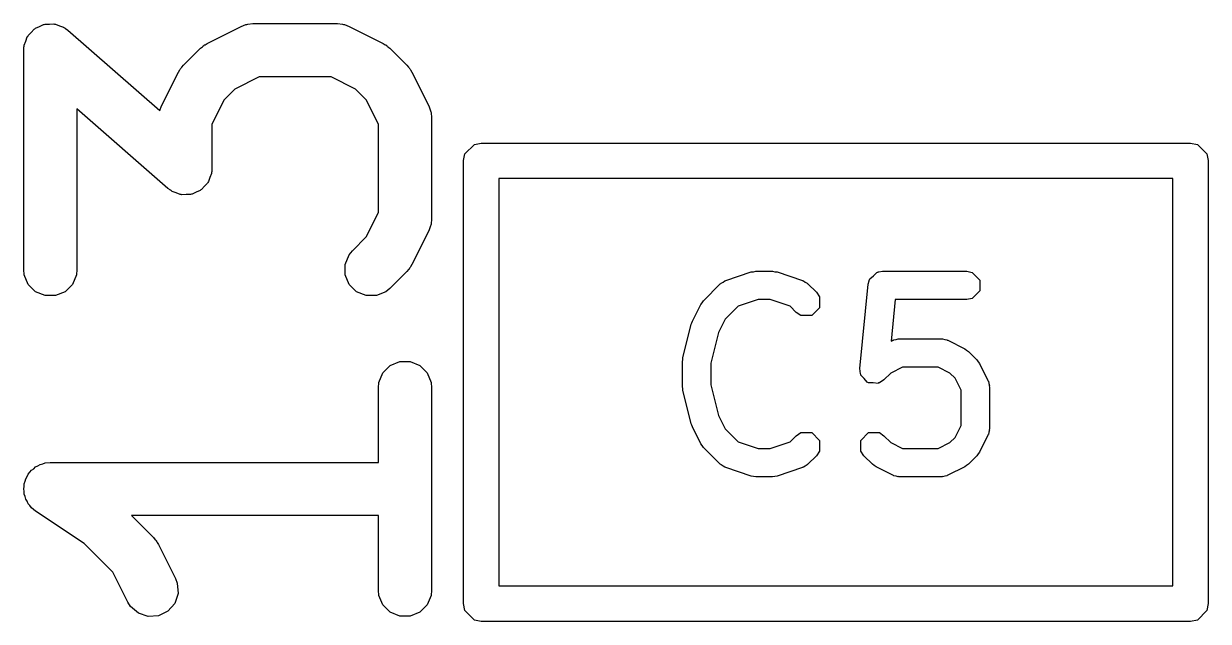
# Model space of a CAD drawing. Extents: x 0.58 to 7.69, y -5.21 to -0.56.
# Drawn here: x 6.122 to 6.2535, y -1.5096 to -1.4432 of the extents above; entities that cross this region are included whole.
import ezdxf

# ---------------------------------------------------------------- set-up
doc = ezdxf.new("R2010")
doc.units = 0
doc.header["$MEASUREMENT"] = 0
doc.layers.add('BLACK', color=7, linetype='CONTINUOUS')

msp = doc.modelspace()

# ---------------------------------------------------------------- linework, layer by layer
at = {"layer": 'BLACK', "linetype": 'CONTINUOUS'}
for p, q in [((6.12288, -1.44421), (6.12319, -1.44385)), ((6.12319, -1.44385), (6.12328, -1.44381)), ((6.12328, -1.44381), (6.12335, -1.44374)), ((6.12335, -1.44374), (6.1238, -1.44356)), ((6.1238, -1.44356), (6.12423, -1.44334)), ((6.12423, -1.44334), (6.12432, -1.44334)), ((6.12432, -1.44334), (6.12442, -1.4433)), ((6.12442, -1.4433), (6.1249, -1.4433)), ((6.1249, -1.4433), (6.12538, -1.44327)), ((6.12538, -1.44327), (6.12547, -1.4433)), ((6.12547, -1.4433), (6.12557, -1.4433)), ((6.12557, -1.4433), (6.12601, -1.44348)), ((6.12601, -1.44348), (6.12647, -1.44364)), ((6.12647, -1.44364), (6.12658, -1.44372)), ((6.12658, -1.44372), (6.12663, -1.44374)), ((6.12663, -1.44374), (6.12669, -1.44379)), ((6.12669, -1.44379), (6.12694, -1.44397)), ((6.14242, -1.44543), (6.14617, -1.44355)), ((6.14617, -1.44355), (6.14671, -1.44335)), ((6.14671, -1.44335), (6.14682, -1.44334)), ((6.14682, -1.44334), (6.14691, -1.4433)), ((6.14691, -1.4433), (6.14749, -1.44324)), ((6.14749, -1.44324), (6.15686, -1.44324)), ((6.15686, -1.44324), (6.15744, -1.4433)), ((6.15744, -1.4433), (6.15754, -1.44334)), ((6.15754, -1.44334), (6.15764, -1.44335)), ((6.15764, -1.44335), (6.15818, -1.44355)), ((6.15818, -1.44355), (6.16193, -1.44543)), ((6.1221, -1.44562), (6.12228, -1.44517)), ((6.12228, -1.44517), (6.12243, -1.44472)), ((6.12243, -1.44472), (6.1225, -1.44465)), ((6.1225, -1.44465), (6.12254, -1.44455)), ((6.12254, -1.44455), (6.12288, -1.44421)), ((6.12694, -1.44397), (6.13715, -1.4529)), ((6.12204, -1.44619), (6.12207, -1.44589)), ((6.12204, -1.47057), (6.12204, -1.44619)), ((6.12206, -1.44581), (6.12208, -1.44576)), ((6.12207, -1.44589), (6.12206, -1.44581)), ((6.12208, -1.44576), (6.1221, -1.44562)), ((6.13978, -1.44786), (6.14165, -1.44598)), ((6.14165, -1.44598), (6.14188, -1.4458)), ((6.14188, -1.4458), (6.14193, -1.44574)), ((6.14193, -1.44574), (6.14202, -1.44568)), ((6.14202, -1.44568), (6.1421, -1.44561)), ((6.1421, -1.44561), (6.14217, -1.44558)), ((6.14217, -1.44558), (6.14242, -1.44543)), ((6.16193, -1.44543), (6.16218, -1.44558)), ((6.16218, -1.44558), (6.16225, -1.44561)), ((6.16225, -1.44561), (6.16233, -1.44568)), ((6.16233, -1.44568), (6.16242, -1.44574)), ((6.16242, -1.44574), (6.16247, -1.4458)), ((6.16247, -1.4458), (6.1627, -1.44598)), ((6.1627, -1.44598), (6.16458, -1.44786)), ((6.13735, -1.45237), (6.13922, -1.44862)), ((6.13922, -1.44862), (6.13938, -1.44838)), ((6.13938, -1.44838), (6.13941, -1.4483)), ((6.13941, -1.4483), (6.13948, -1.44822)), ((6.13948, -1.44822), (6.13953, -1.44813)), ((6.13953, -1.44813), (6.13959, -1.44808)), ((6.13959, -1.44808), (6.13978, -1.44786)), ((6.14819, -1.44915), (6.14549, -1.4505)), ((6.15617, -1.44915), (6.14819, -1.44915)), ((6.15886, -1.4505), (6.15617, -1.44915)), ((6.16458, -1.44786), (6.16476, -1.44808)), ((6.16476, -1.44808), (6.16482, -1.44813)), ((6.16482, -1.44813), (6.16488, -1.44822)), ((6.16488, -1.44822), (6.16494, -1.4483)), ((6.16494, -1.4483), (6.16497, -1.44838)), ((6.16497, -1.44838), (6.16513, -1.44862)), ((6.16513, -1.44862), (6.167, -1.45237)), ((6.14429, -1.45169), (6.14294, -1.45439)), ((6.14549, -1.4505), (6.14429, -1.45169)), ((6.16006, -1.45169), (6.15886, -1.4505)), ((6.16141, -1.45439), (6.16006, -1.45169)), ((6.13805, -1.46154), (6.12795, -1.4527)), ((6.12795, -1.4527), (6.12795, -1.47057)), ((6.13715, -1.4529), (6.13735, -1.45237)), ((6.167, -1.45237), (6.16721, -1.45291)), ((6.16721, -1.45291), (6.16722, -1.45302)), ((6.16722, -1.45302), (6.16726, -1.45312)), ((6.14294, -1.45439), (6.14294, -1.45932)), ((6.16141, -1.46424), (6.16141, -1.45439)), ((6.16726, -1.45312), (6.16732, -1.45369)), ((6.16732, -1.45369), (6.16732, -1.46494)), ((6.17102, -1.45771), (6.17208, -1.45665)), ((6.17208, -1.45665), (6.17283, -1.4565)), ((6.17283, -1.4565), (6.25157, -1.4565)), ((6.25157, -1.4565), (6.25233, -1.45665)), ((6.25233, -1.45665), (6.25339, -1.45771)), ((6.17087, -1.45846), (6.17102, -1.45771)), ((6.25339, -1.45771), (6.25354, -1.45846)), ((6.14294, -1.45932), (6.14291, -1.45962)), ((6.14291, -1.45962), (6.14292, -1.4597)), ((6.17087, -1.50768), (6.17087, -1.45846)), ((6.25354, -1.45846), (6.25354, -1.50768)), ((6.14245, -1.46096), (6.14211, -1.4613)), ((6.14248, -1.46087), (6.14245, -1.46096)), ((6.14255, -1.46079), (6.14248, -1.46087)), ((6.1427, -1.46034), (6.14255, -1.46079)), ((6.14289, -1.45989), (6.1427, -1.46034)), ((6.1429, -1.45975), (6.14289, -1.45989)), ((6.14292, -1.4597), (6.1429, -1.45975)), ((6.1748, -1.46043), (6.1748, -1.50571)), ((6.24961, -1.46043), (6.1748, -1.46043)), ((6.24961, -1.50571), (6.24961, -1.46043)), ((6.1383, -1.46172), (6.13805, -1.46154)), ((6.13835, -1.46177), (6.1383, -1.46172)), ((6.1384, -1.46179), (6.13835, -1.46177)), ((6.13852, -1.46188), (6.1384, -1.46179)), ((6.13897, -1.46203), (6.13852, -1.46188)), ((6.13941, -1.46221), (6.13897, -1.46203)), ((6.13951, -1.46221), (6.13941, -1.46221)), ((6.13961, -1.46225), (6.13951, -1.46221)), ((6.14009, -1.46221), (6.13961, -1.46225)), ((6.14057, -1.46221), (6.14009, -1.46221)), ((6.14066, -1.46218), (6.14057, -1.46221)), ((6.14076, -1.46217), (6.14066, -1.46218)), ((6.14119, -1.46196), (6.14076, -1.46217)), ((6.14163, -1.46177), (6.14119, -1.46196)), ((6.1417, -1.4617), (6.14163, -1.46177)), ((6.14179, -1.46166), (6.1417, -1.4617)), ((6.14211, -1.4613), (6.14179, -1.46166)), ((6.16006, -1.46694), (6.16141, -1.46424)), ((6.16732, -1.46494), (6.16726, -1.46552)), ((6.16721, -1.46572), (6.167, -1.46626)), ((6.16722, -1.46562), (6.16721, -1.46572)), ((6.16726, -1.46552), (6.16722, -1.46562)), ((6.15853, -1.46848), (6.16006, -1.46694)), ((6.167, -1.46626), (6.16513, -1.47001)), ((6.15816, -1.46893), (6.15853, -1.46848)), ((6.15772, -1.46999), (6.15816, -1.46893)), ((6.15772, -1.47114), (6.15772, -1.46999)), ((6.16513, -1.47001), (6.16497, -1.47026)), ((6.1221, -1.47114), (6.12204, -1.47057)), ((6.12254, -1.47221), (6.1221, -1.47114)), ((6.12789, -1.47114), (6.12745, -1.47221)), ((6.12795, -1.47057), (6.12789, -1.47114)), ((6.15816, -1.47221), (6.15772, -1.47114)), ((6.16458, -1.47078), (6.1627, -1.47265)), ((6.16476, -1.47055), (6.16458, -1.47078)), ((6.16482, -1.4705), (6.16476, -1.47055)), ((6.16488, -1.47041), (6.16482, -1.4705)), ((6.16494, -1.47033), (6.16488, -1.47041)), ((6.16497, -1.47026), (6.16494, -1.47033)), ((6.19999, -1.47177), (6.2028, -1.47083)), ((6.2028, -1.47083), (6.20305, -1.4708)), ((6.20305, -1.4708), (6.2033, -1.47075)), ((6.2033, -1.47075), (6.20517, -1.47075)), ((6.20517, -1.47075), (6.20542, -1.4708)), ((6.20542, -1.4708), (6.20567, -1.47083)), ((6.20567, -1.47083), (6.20848, -1.47177)), ((6.21597, -1.47158), (6.21638, -1.47125)), ((6.21638, -1.47125), (6.21676, -1.47087)), ((6.21676, -1.47087), (6.21687, -1.47085)), ((6.21687, -1.47085), (6.21691, -1.47082)), ((6.21691, -1.47082), (6.21698, -1.47083)), ((6.21698, -1.47083), (6.21736, -1.47075)), ((6.21736, -1.47075), (6.22673, -1.47075)), ((6.22673, -1.47075), (6.22734, -1.47087)), ((6.22734, -1.47087), (6.22819, -1.47173)), ((6.12335, -1.47302), (6.12254, -1.47221)), ((6.12745, -1.47221), (6.12663, -1.47302)), ((6.15897, -1.47302), (6.15816, -1.47221)), ((6.1627, -1.47265), (6.16225, -1.47302)), ((6.1975, -1.47403), (6.19937, -1.47215)), ((6.19937, -1.47215), (6.19944, -1.47211)), ((6.19944, -1.47211), (6.19946, -1.47208)), ((6.19946, -1.47208), (6.19967, -1.47195)), ((6.19967, -1.47195), (6.19988, -1.47181)), ((6.19988, -1.47181), (6.19992, -1.47181)), ((6.19992, -1.47181), (6.19999, -1.47177)), ((6.20848, -1.47177), (6.20855, -1.47181)), ((6.20855, -1.47181), (6.20859, -1.47181)), ((6.20859, -1.47181), (6.2088, -1.47195)), ((6.2088, -1.47195), (6.20902, -1.47208)), ((6.20902, -1.47208), (6.20903, -1.47211)), ((6.20903, -1.47211), (6.2091, -1.47215)), ((6.2091, -1.47215), (6.21004, -1.47309)), ((6.21486, -1.48155), (6.21579, -1.47217)), ((6.21579, -1.47217), (6.21591, -1.4718)), ((6.21591, -1.47173), (6.21594, -1.47169)), ((6.21591, -1.4718), (6.21591, -1.47173)), ((6.21594, -1.47169), (6.21597, -1.47158)), ((6.22819, -1.47173), (6.22819, -1.47293)), ((6.12442, -1.47346), (6.12335, -1.47302)), ((6.12557, -1.47346), (6.12442, -1.47346)), ((6.12663, -1.47302), (6.12557, -1.47346)), ((6.16004, -1.47346), (6.15897, -1.47302)), ((6.16119, -1.47346), (6.16004, -1.47346)), ((6.16225, -1.47302), (6.16119, -1.47346)), ((6.19736, -1.47424), (6.1975, -1.47403)), ((6.20356, -1.4739), (6.20134, -1.47464)), ((6.20492, -1.4739), (6.20356, -1.4739)), ((6.20714, -1.47464), (6.20492, -1.4739)), ((6.21004, -1.47309), (6.21038, -1.4736)), ((6.21038, -1.4736), (6.21038, -1.47481)), ((6.21879, -1.4739), (6.21832, -1.47852)), ((6.22673, -1.4739), (6.21879, -1.4739)), ((6.22734, -1.47378), (6.22673, -1.4739)), ((6.22819, -1.47293), (6.22734, -1.47378)), ((6.19627, -1.47631), (6.1972, -1.47444)), ((6.1972, -1.47444), (6.19736, -1.47424)), ((6.20134, -1.47464), (6.19991, -1.47607)), ((6.20781, -1.47532), (6.20714, -1.47464)), ((6.20832, -1.47566), (6.20781, -1.47532)), ((6.21038, -1.47481), (6.20953, -1.47566)), ((6.19521, -1.48038), (6.19615, -1.47663)), ((6.19615, -1.47663), (6.19622, -1.47648)), ((6.19622, -1.47648), (6.19627, -1.47631)), ((6.19991, -1.47607), (6.19916, -1.47757)), ((6.20953, -1.47566), (6.20832, -1.47566)), ((6.19916, -1.47757), (6.19831, -1.48096)), ((6.21832, -1.47852), (6.21853, -1.47842)), ((6.21853, -1.47842), (6.21861, -1.4784)), ((6.21861, -1.4784), (6.21863, -1.47837)), ((6.21863, -1.47837), (6.21888, -1.47832)), ((6.21888, -1.47832), (6.21912, -1.47826)), ((6.21912, -1.47826), (6.21916, -1.47827)), ((6.21916, -1.47827), (6.21924, -1.47825)), ((6.21924, -1.47825), (6.22392, -1.47825)), ((6.22392, -1.47825), (6.224, -1.47827)), ((6.224, -1.47827), (6.22403, -1.47826)), ((6.22403, -1.47826), (6.22428, -1.47832)), ((6.22428, -1.47832), (6.22452, -1.47837)), ((6.22452, -1.47837), (6.22455, -1.4784)), ((6.22455, -1.4784), (6.22463, -1.47842)), ((6.22463, -1.47842), (6.2265, -1.47936)), ((6.2265, -1.47936), (6.2267, -1.47951)), ((6.19516, -1.48077), (6.1952, -1.48058)), ((6.1952, -1.48058), (6.19521, -1.48038)), ((6.2267, -1.47951), (6.22691, -1.47965)), ((6.22691, -1.47965), (6.22785, -1.48059)), ((6.22785, -1.48059), (6.22799, -1.4808)), ((6.16191, -1.48205), (6.16272, -1.48123)), ((6.16272, -1.48123), (6.16379, -1.48079)), ((6.16379, -1.48079), (6.16494, -1.48079)), ((6.16494, -1.48079), (6.166, -1.48123)), ((6.166, -1.48123), (6.16682, -1.48205)), ((6.19516, -1.48358), (6.19516, -1.48077)), ((6.19831, -1.48096), (6.19831, -1.48338)), ((6.21492, -1.48216), (6.21486, -1.48155)), ((6.21961, -1.4814), (6.21829, -1.48206)), ((6.22355, -1.4814), (6.21961, -1.4814)), ((6.22486, -1.48206), (6.22355, -1.4814)), ((6.22799, -1.4808), (6.22814, -1.481)), ((6.22814, -1.481), (6.22908, -1.48287)), ((6.16141, -1.48369), (6.16147, -1.48311)), ((6.16147, -1.48311), (6.16191, -1.48205)), ((6.16682, -1.48205), (6.16726, -1.48311)), ((6.16726, -1.48311), (6.16732, -1.48369)), ((6.21497, -1.48222), (6.21492, -1.48216)), ((6.21497, -1.48231), (6.21497, -1.48222)), ((6.21534, -1.48268), (6.21497, -1.48231)), ((6.21568, -1.48309), (6.21534, -1.48268)), ((6.21576, -1.4831), (6.21568, -1.48309)), ((6.21582, -1.48316), (6.21576, -1.4831)), ((6.21635, -1.48316), (6.21582, -1.48316)), ((6.21688, -1.48321), (6.21635, -1.48316)), ((6.21694, -1.48316), (6.21688, -1.48321)), ((6.21703, -1.48316), (6.21694, -1.48316)), ((6.21754, -1.48282), (6.21703, -1.48316)), ((6.21829, -1.48206), (6.21754, -1.48282)), ((6.22544, -1.48264), (6.22486, -1.48206)), ((6.2261, -1.48395), (6.22544, -1.48264)), ((6.22908, -1.48287), (6.2291, -1.48295)), ((6.2291, -1.48295), (6.22913, -1.48297)), ((6.22913, -1.48297), (6.22918, -1.48322)), ((6.22918, -1.48322), (6.22924, -1.48347)), ((6.16141, -1.49199), (6.16141, -1.48369)), ((6.16732, -1.48369), (6.16732, -1.50619)), ((6.1952, -1.48377), (6.19516, -1.48358)), ((6.19521, -1.48396), (6.1952, -1.48377)), ((6.19615, -1.48771), (6.19521, -1.48396)), ((6.19831, -1.48338), (6.19916, -1.48678)), ((6.2261, -1.48789), (6.2261, -1.48395)), ((6.22924, -1.48347), (6.22923, -1.4835)), ((6.22923, -1.4835), (6.22925, -1.48358)), ((6.22925, -1.48358), (6.22925, -1.48826)), ((6.19916, -1.48678), (6.19991, -1.48827)), ((6.19622, -1.48786), (6.19615, -1.48771)), ((6.19627, -1.48803), (6.19622, -1.48786)), ((6.1972, -1.48991), (6.19627, -1.48803)), ((6.19991, -1.48827), (6.20134, -1.4897)), ((6.22544, -1.48921), (6.2261, -1.48789)), ((6.22924, -1.48838), (6.22918, -1.48862)), ((6.22925, -1.48826), (6.22923, -1.48834)), ((6.22923, -1.48834), (6.22924, -1.48838)), ((6.19736, -1.49011), (6.1972, -1.48991)), ((6.20134, -1.4897), (6.20356, -1.49044)), ((6.20492, -1.49044), (6.20714, -1.4897)), ((6.20714, -1.4897), (6.20781, -1.48903)), ((6.20781, -1.48903), (6.20832, -1.48868)), ((6.20832, -1.48868), (6.20953, -1.48868)), ((6.20953, -1.48868), (6.21038, -1.48954)), ((6.21038, -1.48954), (6.21038, -1.49074)), ((6.21497, -1.48954), (6.21582, -1.48868)), ((6.21497, -1.49074), (6.21497, -1.48954)), ((6.21582, -1.48868), (6.21703, -1.48868)), ((6.21703, -1.48868), (6.21754, -1.48903)), ((6.21754, -1.48903), (6.21829, -1.48978)), ((6.21829, -1.48978), (6.21961, -1.49044)), ((6.22355, -1.49044), (6.22486, -1.48978)), ((6.22486, -1.48978), (6.22544, -1.48921)), ((6.22908, -1.48897), (6.22814, -1.49084)), ((6.2291, -1.48889), (6.22908, -1.48897)), ((6.22913, -1.48887), (6.2291, -1.48889)), ((6.22918, -1.48862), (6.22913, -1.48887)), ((6.1975, -1.49032), (6.19736, -1.49011)), ((6.19937, -1.49219), (6.1975, -1.49032)), ((6.20356, -1.49044), (6.20492, -1.49044)), ((6.21038, -1.49074), (6.21004, -1.49125)), ((6.21531, -1.49125), (6.21497, -1.49074)), ((6.21961, -1.49044), (6.22355, -1.49044)), ((6.22799, -1.49104), (6.22785, -1.49125)), ((6.22814, -1.49084), (6.22799, -1.49104)), ((6.12315, -1.49269), (6.12335, -1.49248)), ((6.12335, -1.49248), (6.12362, -1.49237)), ((6.12362, -1.49237), (6.12386, -1.49221)), ((6.12386, -1.49221), (6.12415, -1.49215)), ((6.12415, -1.49215), (6.12442, -1.49204)), ((6.12442, -1.49204), (6.12499, -1.49199)), ((6.12499, -1.49199), (6.12499, -1.49199)), ((6.12499, -1.49199), (6.12499, -1.49199)), ((6.12499, -1.49199), (6.12499, -1.49199)), ((6.12499, -1.49199), (6.16141, -1.49199)), ((6.19944, -1.49223), (6.19937, -1.49219)), ((6.19946, -1.49227), (6.19944, -1.49223)), ((6.19967, -1.49239), (6.19946, -1.49227)), ((6.19988, -1.49253), (6.19967, -1.49239)), ((6.19992, -1.49253), (6.19988, -1.49253)), ((6.19999, -1.49257), (6.19992, -1.49253)), ((6.20855, -1.49253), (6.20848, -1.49257)), ((6.20859, -1.49253), (6.20855, -1.49253)), ((6.2088, -1.49239), (6.20859, -1.49253)), ((6.20902, -1.49227), (6.2088, -1.49239)), ((6.20903, -1.49223), (6.20902, -1.49227)), ((6.2091, -1.49219), (6.20903, -1.49223)), ((6.21004, -1.49125), (6.2091, -1.49219)), ((6.21625, -1.49219), (6.21531, -1.49125)), ((6.21646, -1.49233), (6.21625, -1.49219)), ((6.21666, -1.49248), (6.21646, -1.49233)), ((6.21853, -1.49342), (6.21666, -1.49248)), ((6.2265, -1.49248), (6.22463, -1.49342)), ((6.2267, -1.49233), (6.2265, -1.49248)), ((6.22691, -1.49219), (6.2267, -1.49233)), ((6.22785, -1.49125), (6.22691, -1.49219)), ((6.12221, -1.49409), (6.12226, -1.49381)), ((6.12226, -1.49381), (6.12243, -1.49357)), ((6.12243, -1.49357), (6.12254, -1.4933)), ((6.12254, -1.4933), (6.12274, -1.49309)), ((6.12274, -1.49309), (6.1229, -1.49285)), ((6.1229, -1.49285), (6.12315, -1.49269)), ((6.2028, -1.49351), (6.19999, -1.49257)), ((6.20305, -1.49354), (6.2028, -1.49351)), ((6.2033, -1.49359), (6.20305, -1.49354)), ((6.20517, -1.49359), (6.2033, -1.49359)), ((6.20542, -1.49354), (6.20517, -1.49359)), ((6.20567, -1.49351), (6.20542, -1.49354)), ((6.20848, -1.49257), (6.20567, -1.49351)), ((6.21861, -1.49344), (6.21853, -1.49342)), ((6.21863, -1.49347), (6.21861, -1.49344)), ((6.21888, -1.49352), (6.21863, -1.49347)), ((6.21912, -1.49358), (6.21888, -1.49352)), ((6.21916, -1.49357), (6.21912, -1.49358)), ((6.21924, -1.49359), (6.21916, -1.49357)), ((6.22392, -1.49359), (6.21924, -1.49359)), ((6.224, -1.49357), (6.22392, -1.49359)), ((6.22403, -1.49358), (6.224, -1.49357)), ((6.22428, -1.49352), (6.22403, -1.49358)), ((6.22452, -1.49347), (6.22428, -1.49352)), ((6.22455, -1.49344), (6.22452, -1.49347)), ((6.22463, -1.49342), (6.22455, -1.49344)), ((6.12204, -1.49494), (6.1221, -1.49465)), ((6.1221, -1.49522), (6.12204, -1.49494)), ((6.1221, -1.49436), (6.12221, -1.49409)), ((6.1221, -1.49465), (6.1221, -1.49436)), ((6.1221, -1.49551), (6.1221, -1.49522)), ((6.12221, -1.49578), (6.1221, -1.49551)), ((6.12227, -1.49607), (6.12221, -1.49578)), ((6.12243, -1.49631), (6.12227, -1.49607)), ((6.12254, -1.49658), (6.12243, -1.49631)), ((6.12274, -1.49679), (6.12254, -1.49658)), ((6.12291, -1.49703), (6.12274, -1.49679)), ((6.12335, -1.49739), (6.12291, -1.49703)), ((6.12874, -1.50098), (6.12335, -1.49739)), ((6.12335, -1.49739), (6.12335, -1.49739)), ((6.12335, -1.49739), (6.12335, -1.49739)), ((6.12335, -1.49739), (6.12335, -1.49739)), ((6.16141, -1.49789), (6.134, -1.49789)), ((6.134, -1.49789), (6.13645, -1.50035)), ((6.16141, -1.50619), (6.16141, -1.49789)), ((6.13645, -1.50035), (6.13664, -1.50058)), ((6.13194, -1.50419), (6.12874, -1.50098)), ((6.13664, -1.50058), (6.1367, -1.50063)), ((6.1367, -1.50063), (6.13676, -1.50072)), ((6.13676, -1.50072), (6.13682, -1.5008)), ((6.13682, -1.5008), (6.13685, -1.50087)), ((6.13685, -1.50087), (6.13701, -1.50112)), ((6.13701, -1.50112), (6.13888, -1.50487)), ((6.1336, -1.50751), (6.13194, -1.50419)), ((6.13888, -1.50487), (6.13909, -1.50541)), ((6.13909, -1.50541), (6.13917, -1.50656)), ((6.1748, -1.50571), (6.24961, -1.50571)), ((6.13917, -1.50656), (6.13881, -1.50765)), ((6.16147, -1.50676), (6.16141, -1.50619)), ((6.16191, -1.50783), (6.16147, -1.50676)), ((6.16726, -1.50676), (6.16682, -1.50783)), ((6.16732, -1.50619), (6.16726, -1.50676)), ((6.13391, -1.508), (6.1336, -1.50751)), ((6.13478, -1.50875), (6.13391, -1.508)), ((6.13881, -1.50765), (6.13805, -1.50852)), ((6.16272, -1.50864), (6.16191, -1.50783)), ((6.16682, -1.50783), (6.166, -1.50864)), ((6.17102, -1.50843), (6.17087, -1.50768)), ((6.25354, -1.50768), (6.25339, -1.50843)), ((6.13587, -1.50912), (6.13478, -1.50875)), ((6.13702, -1.50903), (6.13587, -1.50912)), ((6.13805, -1.50852), (6.13702, -1.50903)), ((6.16379, -1.50908), (6.16272, -1.50864)), ((6.16494, -1.50908), (6.16379, -1.50908)), ((6.166, -1.50864), (6.16494, -1.50908)), ((6.17208, -1.5095), (6.17102, -1.50843)), ((6.17283, -1.50965), (6.17208, -1.5095)), ((6.25157, -1.50965), (6.17283, -1.50965)), ((6.25233, -1.5095), (6.25157, -1.50965)), ((6.25339, -1.50843), (6.25233, -1.5095))]:
    msp.add_line(p, q, dxfattribs=at)

doc.saveas('drawing.dxf')
